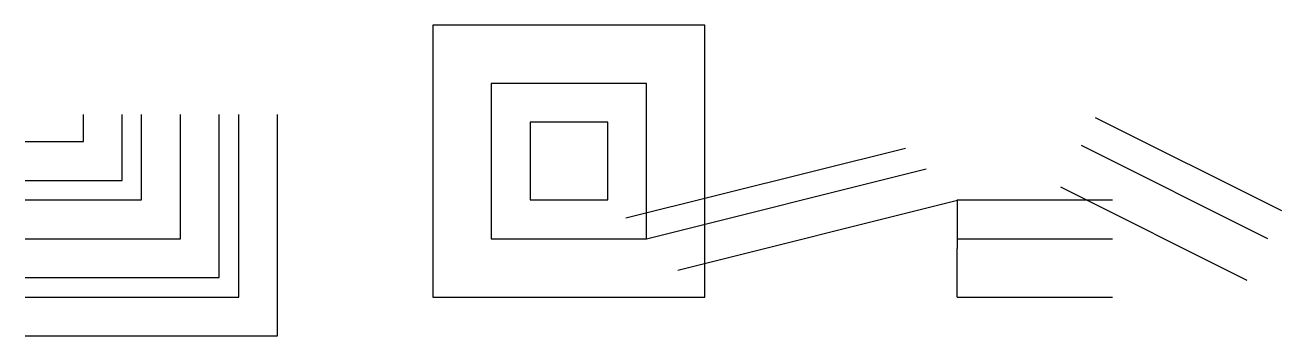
# Model space of a CAD drawing. Extents: x 0 to 80.9, y -6.2 to 13.8.
import ezdxf

# ---------------------------------------------------------------- set-up
doc = ezdxf.new("R2010")
doc.units = 0
doc.layers.add('VIPRS_G13', color=7, linetype='Continuous')

# ---------------------------------------------------------------- blocks, each defined once
blk = doc.blocks.new('VIPRS_G13_MLINE_BLK')
for p, q in [((-0.447, 0.894), (5.553, 3.894)), ((0, 0), (6, 3)), ((0.671, -1.342), (6.671, 1.658))]:
    blk.add_line(p, q)

msp = doc.modelspace()

# ---------------------------------------------------------------- linework, layer by layer
at = {"layer": 'VIPRS_G13'}
for p, q in [((43.75, 13.75), (26.25, 13.75)), ((26.25, 13.75), (26.25, -3.75)), ((43.75, -3.75), (43.75, 13.75)), ((40, 10), (30, 10)), ((30, 10), (30, 0)), ((40, 0), (40, 10)), ((3.75, 6.25), (3.75, 8)), ((6.25, 3.75), (6.25, 8)), ((7.5, 2.5), (7.5, 8)), ((10, 0), (10, 8)), ((10, 0), (10, 8)), ((10, 0), (10, 8)), ((12.5, -2.5), (12.5, 8)), ((13.75, -3.75), (13.75, 8)), ((16.25, -6.25), (16.25, 8)), ((37.5, 7.5), (32.5, 7.5)), ((32.5, 7.5), (32.5, 2.5)), ((37.5, 2.5), (37.5, 7.5)), ((0, 6.25), (3.75, 6.25)), ((0, 3.75), (6.25, 3.75)), ((0, 2.5), (7.5, 2.5)), ((32.5, 2.5), (37.5, 2.5)), ((60, 2.5), (60, -0.625)), ((60, 2.5), (70, 2.5)), ((0, 0), (10, 0)), ((0, 0), (10, 0)), ((0, 0), (10, 0)), ((30, 0), (40, 0)), ((60, 0), (70, 0)), ((60, -3.75), (60, -0.625)), ((0, -2.5), (12.5, -2.5)), ((0, -3.75), (13.75, -3.75)), ((26.25, -3.75), (43.75, -3.75)), ((60, -3.75), (70, -3.75)), ((0, -6.25), (16.25, -6.25))]:
    msp.add_line(p, q, dxfattribs=at)

# ---------------------------------------------------------------- block references
for p, xscale, yscale in [((80, 0), -2, 2), ((40, 0), 3, 1.5)]:
    msp.add_blockref('VIPRS_G13_MLINE_BLK', p, dxfattribs=dict(at, xscale=xscale, yscale=yscale))

doc.saveas('drawing.dxf')
